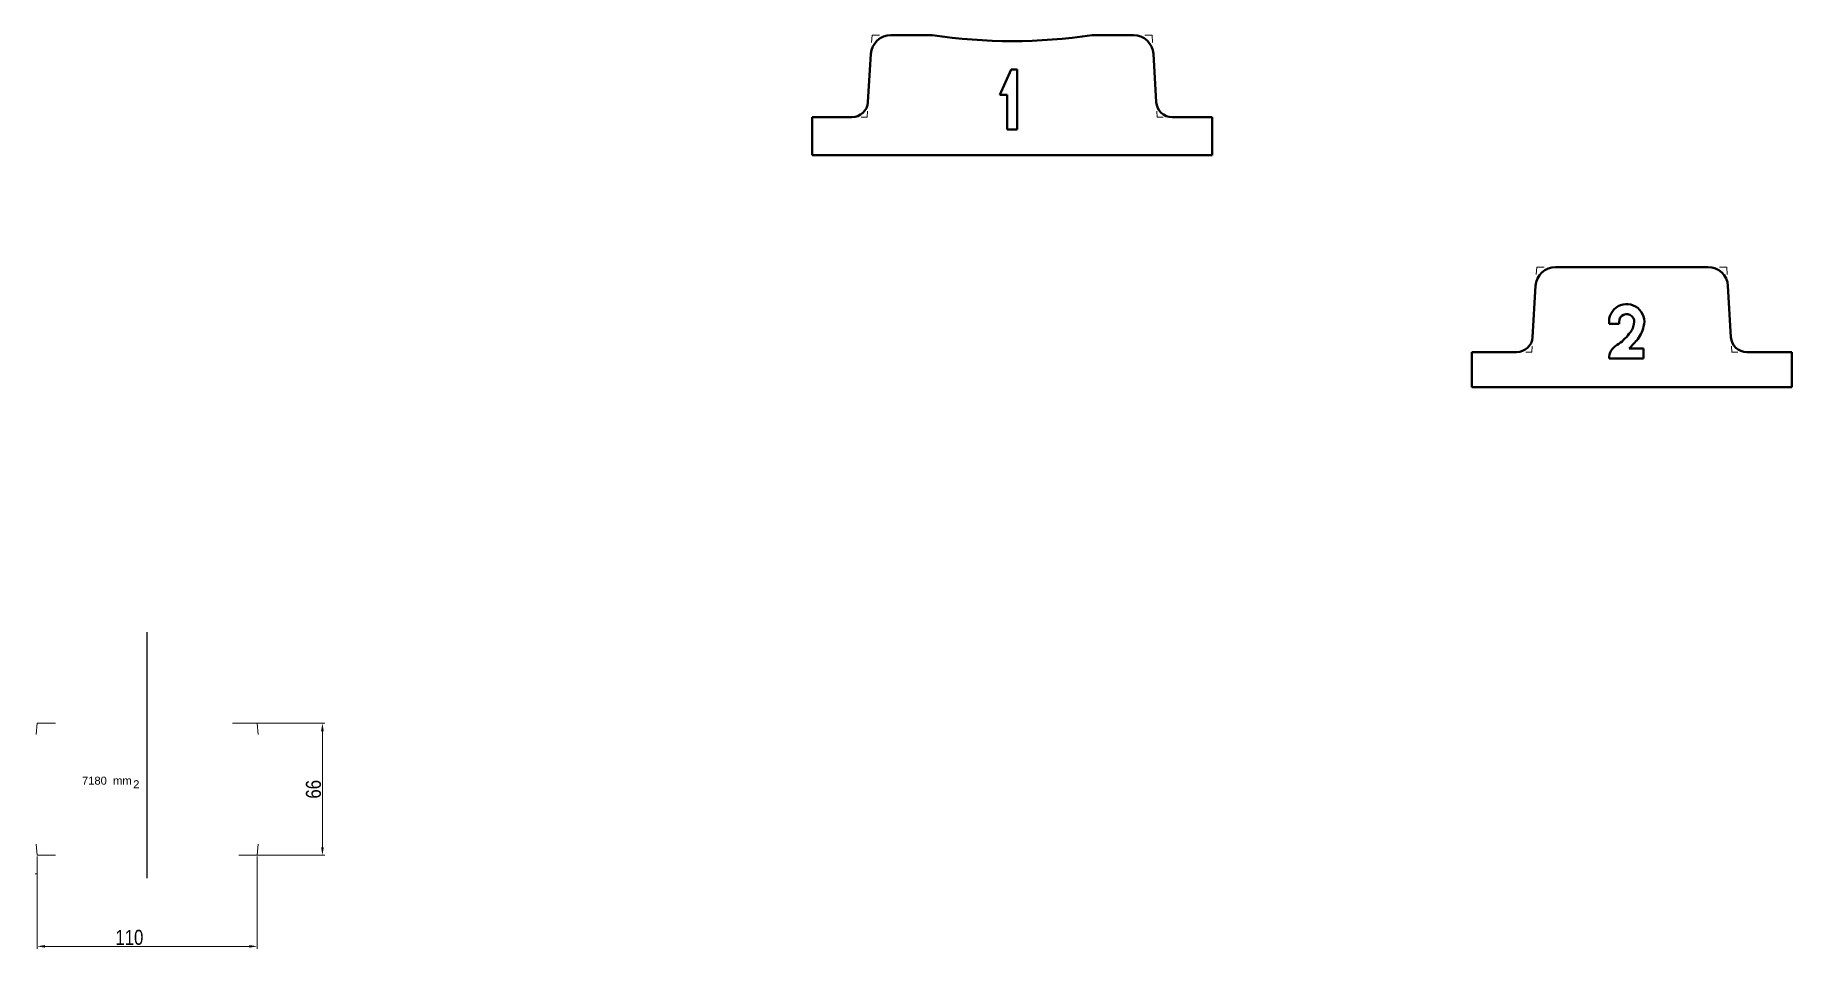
# Model space of a CAD drawing. Header units: millimetres. Extents: x -954 to 34898, y -2134 to 12006.
# Drawn here: x 29773 to 30651, y 8427 to 8884 of the extents above; entities that cross this region are included whole.
import ezdxf

# ---------------------------------------------------------------- set-up
doc = ezdxf.new("R2010")
doc.units = ezdxf.units.MM
doc.header["$LTSCALE"] = 3
doc.layers.add('контурная', color=7, linetype='Continuous', lineweight=50)
doc.layers.add('тонкая', color=7, linetype='Continuous', lineweight=20)
doc.layers.add('осевая', color=4, linetype='Continuous')
doc.styles.add('s1v4', font='arial.ttf', dxfattribs={"height": 4})
doc.styles.add('s3v2.5', font='arial.ttf', dxfattribs={"width": 0.8, "height": 7.5})
doc.dimstyles.new('s3v2.5', dxfattribs={"dimtxt": 7.5, "dimasz": 4, "dimexe": 1.25, "dimexo": 0.625, "dimtad": 1, "dimtxsty": 's3v2.5', "dimcen": 1.5, "dimclrd": 6, "dimclre": 256, "dimclrt": 1, "dimadec": 0, "dimazin": 0, "dimtfac": 1, "dimtmove": 0, "dimatfit": 3, "dimfxl": 1, "dimlwd": -1, "dimlwe": -1, "dimarcsym": 0})

# ---------------------------------------------------------------- blocks, each defined once
blk = doc.blocks.new('*D1287')
at = {"layer": 'Defpoints', "color": 0, "transparency": 16777216}
for p in [(29773.59, 8474.07), (29883.59, 8474.07), (29773.59, 8428.58)]:
    blk.add_point(p, dxfattribs=at)
at = {"layer": 'тонкая', "transparency": 16777216}
for p, q in [((29773.59, 8473.44), (29773.59, 8427.33)), ((29883.59, 8473.44), (29883.59, 8427.33))]:
    blk.add_line(p, q, dxfattribs=at)
at = {"layer": 'тонкая', "color": 6, "transparency": 16777216}
blk.add_line((29879.59, 8428.58), (29777.59, 8428.58), dxfattribs=at)
for points in [[(29777.59, 8429.24), (29777.59, 8427.91), (29773.59, 8428.58)], [(29879.59, 8429.24), (29879.59, 8427.91), (29883.59, 8428.58)]]:
    blk.add_solid(points, dxfattribs=at)
at = {"layer": 'тонкая', "color": 1, "transparency": 16777216, "insert": (29819.68, 8433.03), "char_height": 7.5, "attachment_point": 5, "style": 's3v2.5'}
blk.add_mtext('110', dxfattribs=at)
blk = doc.blocks.new('*D1289')
at = {"layer": 'Defpoints', "color": 0, "transparency": 16777216}
for p in [(29870.56, 8540.07), (29916.17, 8540.07), (29874.46, 8474.07)]:
    blk.add_point(p, dxfattribs=at)
at = {"layer": 'тонкая', "transparency": 16777216}
for p, q in [((29871.18, 8540.07), (29917.42, 8540.07)), ((29875.08, 8474.07), (29917.42, 8474.07))]:
    blk.add_line(p, q, dxfattribs=at)
at = {"layer": 'тонкая', "color": 6, "transparency": 16777216}
blk.add_line((29916.17, 8478.07), (29916.17, 8536.07), dxfattribs=at)
for points in [[(29915.5, 8536.07), (29916.84, 8536.07), (29916.17, 8540.07)], [(29915.5, 8478.07), (29916.84, 8478.07), (29916.17, 8474.07)]]:
    blk.add_solid(points, dxfattribs=at)
at = {"layer": 'тонкая', "color": 1, "transparency": 16777216, "insert": (29911.72, 8507.07), "char_height": 7.5, "attachment_point": 5, "rotation": 90, "style": 's3v2.5'}
blk.add_mtext('66', dxfattribs=at)

msp = doc.modelspace()

# ---------------------------------------------------------------- linework, layer by layer
at = {"layer": 'контурная', "lineweight": 13}
for p, q in [((30190.861, 8883.912), (30190.634, 8880.189)), ((30190.861, 8883.912), (30194.591, 8883.912)), ((30330.861, 8883.912), (30327.13, 8883.912)), ((30330.861, 8883.912), (30331.088, 8880.189)), ((30188.361, 8842.912), (30185.376, 8842.912)), ((30188.542, 8845.891), (30188.361, 8842.912)), ((30333.179, 8845.891), (30333.361, 8842.912)), ((30336.345, 8842.912), (30333.361, 8842.912))]:
    msp.add_line(p, q, dxfattribs=at)
at = {"layer": 'контурная'}
for p, q in [((30200.269, 8883.912), (30220.861, 8883.912)), ((30321.452, 8883.912), (30300.861, 8883.912)), ((30190.288, 8874.521), (30188.819, 8850.425)), ((30331.433, 8874.521), (30332.903, 8850.425)), ((30260.361, 8866.776), (30254.758, 8854.038)), ((30263.361, 8866.776), (30260.361, 8866.776)), ((30263.361, 8866.776), (30263.361, 8836.776)), ((30254.758, 8854.038), (30258.361, 8854.038)), ((30258.361, 8854.038), (30258.361, 8836.776)), ((30160.861, 8842.912), (30160.861, 8823.912)), ((30180.834, 8842.912), (30160.861, 8842.912)), ((30360.861, 8842.912), (30340.888, 8842.912)), ((30360.861, 8842.912), (30360.861, 8823.912)), ((30258.361, 8836.776), (30263.361, 8836.776)), ((30160.861, 8823.912), (30360.861, 8823.912)), ((30608.622, 8768.002), (30532.48, 8768.002)), ((30520.994, 8733.032), (30522.497, 8758.589)), ((30620.108, 8733.032), (30618.605, 8758.589)), ((30564.173, 8739.703), (30559.226, 8739.703)), ((30564.173, 8740.673), (30564.173, 8739.703)), ((30569.306, 8727.318), (30576.383, 8727.318)), ((30576.383, 8722.318), (30576.383, 8727.318)), ((30490.551, 8725.502), (30513.008, 8725.502)), ((30490.551, 8725.502), (30490.551, 8708.002)), ((30559.264, 8722.318), (30576.383, 8722.318)), ((30628.094, 8725.502), (30650.551, 8725.502)), ((30650.551, 8725.502), (30650.551, 8708.002)), ((30650.551, 8708.002), (30490.551, 8708.002))]:
    msp.add_line(p, q, dxfattribs=at)
for centre, radius, start, end in [((30200.269, 8873.912), 10, 90, 176.510675), ((30260.861, 9149.079), 268.167, 261.421693, 278.578307), ((30321.452, 8873.912), 10, 3.489325, 90), ((30180.834, 8850.912), 8, 270, 356.510675), ((30340.888, 8850.912), 8, 183.489325, 270), ((30532.48, 8758.002), 10, 90, 176.633539), ((30608.622, 8758.002), 10, 3.366461, 90), ((30567.997, 8740.673), 8.824, 344.100444, 186.311079), ((30567.997, 8740.673), 3.824, 342.303951, 180), ((30561.175, 8741.735), 10.699, 318.039005, 348.000524), ((30561.175, 8741.735), 15.699, 318.039005, 347.195341), ((30513.008, 8733.502), 8, 270, 356.633539), ((30566.56, 8722.583), 7.301, 117.213801, 182.079725), ((30550.331, 8748.836), 23.593, 303.118299, 322.829909), ((30794.261, 8527.588), 300.826, 137.403397, 138.399133), ((30628.094, 8733.502), 8, 183.366461, 270)]:
    msp.add_arc(centre, radius, start, end, dxfattribs=at)
at = {"layer": 'осевая'}
msp.add_line((29828.59, 8462.721), (29828.59, 8585.645), dxfattribs=at)
at = {"layer": 'тонкая', "lineweight": 13}
for p, q in [((30522.831, 8764.264), (30523.051, 8768.002)), ((30526.795, 8768.002), (30523.051, 8768.002)), ((30614.307, 8768.002), (30618.051, 8768.002)), ((30618.271, 8764.264), (30618.051, 8768.002)), ((30520.551, 8725.502), (30520.727, 8728.492)), ((30620.551, 8725.502), (30620.375, 8728.492)), ((30517.556, 8725.502), (30520.551, 8725.502)), ((30623.547, 8725.502), (30620.551, 8725.502))]:
    msp.add_line(p, q, dxfattribs=at)
at = {"layer": 'тонкая'}
for p, q in [((29773.078, 8534.445), (29773.59, 8540.068)), ((29782.722, 8540.068), (29773.59, 8540.068)), ((29874.457, 8540.068), (29883.59, 8540.068)), ((29884.101, 8534.445), (29883.59, 8540.068)), ((29773.078, 8479.69), (29773.59, 8474.068)), ((29782.722, 8474.068), (29773.59, 8474.068)), ((29874.457, 8474.068), (29883.59, 8474.068)), ((29884.101, 8479.69), (29883.59, 8474.068)), ((29773.59, 8464.81), (29772.59, 8464.81))]:
    msp.add_line(p, q, dxfattribs=at)

# ---------------------------------------------------------------- texts
at = {"layer": 'тонкая', "style": 's1v4'}
for s, p in [('7180', (29796.006, 8509.368)), ('mm', (29811.532, 8509.43)), ('2', (29821.602, 8507.575))]:
    msp.add_text(s, height=4, dxfattribs=at).set_placement(p)

# ---------------------------------------------------------------- dimensions: what is measured, and where the dimension line sits
at = {"layer": 'тонкая'}
dim = msp.add_linear_dim(base=(29916.17, 8540.068), p1=(29874.457, 8474.068), p2=(29870.557, 8540.068), angle=90, dimstyle='s3v2.5', dxfattribs=at)
dim.commit()
dim.dimension.update_dxf_attribs({"geometry": '*D1289', "text_midpoint": (29911.715, 8507.068)})
dim = msp.add_linear_dim(base=(29773.59, 8428.576), p1=(29883.59, 8474.068), p2=(29773.59, 8474.068), dimstyle='s3v2.5', dxfattribs=at)
dim.commit()
dim.dimension.update_dxf_attribs({"geometry": '*D1287', "text_midpoint": (29819.676, 8428.576), "dimtype": 160})

doc.saveas('drawing.dxf')
